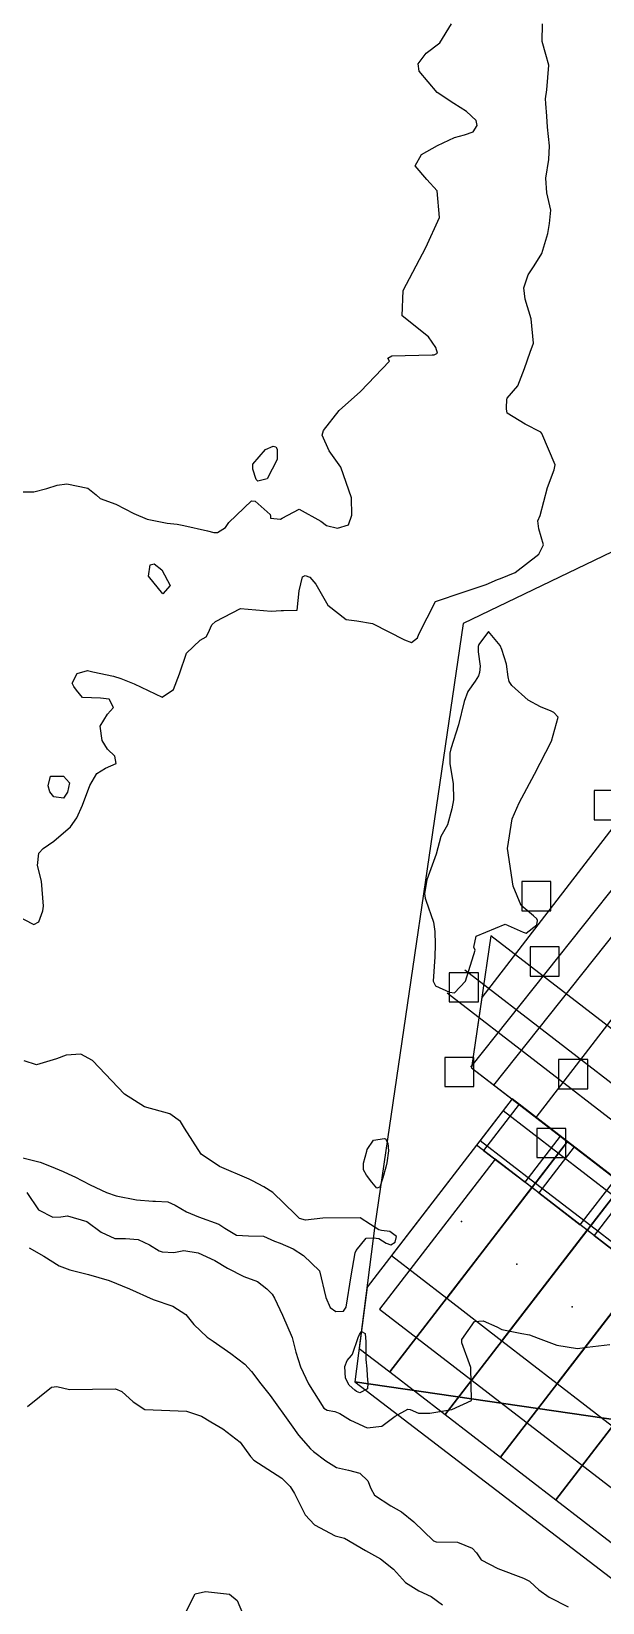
# Model space of a CAD drawing. Header units: feet. Extents: x 1313198 to 1317500, y 385000 to 389511.
# Drawn here: x 1315431 to 1315628, y 386260 to 386800 of the extents above; entities that cross this region are included whole.
import ezdxf

# ---------------------------------------------------------------- set-up
doc = ezdxf.new("R2010")
doc.units = ezdxf.units.FT
for name, color, linetype in [('A-BLDG-OTLN', 3, 'CONTINUOUS'), ('C-LOD', 30, 'CONTINUOUS'), ('C-MISC', 7, 'CONTINUOUS'), ('C-PROP', 6, 'CONTINUOUS'), ('C-PVMT', 8, 'CONTINUOUS'), ('C-TOPO-MAJR', 32, 'CONTINUOUS'), ('C-TOPO-SPOT', 7, 'CONTINUOUS'), ('C-UTIL', 4, 'CONTINUOUS'), ('L-PLNT-TREE', 90, 'CONTINUOUS'), ('V-PROP-LINE', 7, 'CONTINUOUS')]:
    doc.layers.add(name, color=color, linetype=linetype)

msp = doc.modelspace()

# ---------------------------------------------------------------- linework, layer by layer
at = {"layer": 'A-BLDG-OTLN'}
for points in [[(1315555.11, 386379.43), (1315574.12, 386364.79), (1315603.42, 386402.81), (1315584.41, 386417.45), (1315555.11, 386379.43)], [(1315574.12, 386364.79), (1315593.13, 386350.14), (1315622.43, 386388.16), (1315603.42, 386402.81), (1315574.12, 386364.79)], [(1315593.13, 386350.14), (1315612.14, 386335.49), (1315641.44, 386373.51), (1315622.43, 386388.16), (1315593.13, 386350.14)], [(1315612.14, 386335.49), (1315631.16, 386320.84), (1315660.46, 386358.86), (1315641.44, 386373.51), (1315612.14, 386335.49)]]:
    msp.add_lwpolyline(points, close=True, dxfattribs=at)
at = {"layer": 'C-LOD'}
msp.add_lwpolyline([(1316108.56, 386685.56), (1315982.1, 386790.73), (1315929.91, 386765.56), (1315633.88, 386622.8), (1315579.81, 386596.71), (1315549.46, 386389.77), (1315542.59, 386336.06), (1315542.59, 386336.06), (1315791.56, 386145.45), (1315871.03, 386084.61), (1315950.83, 386023.51), (1316030.28, 385962.69)], dxfattribs=at)
at = {"layer": 'C-MISC'}
for points in [[(1315633.88, 386622.8), (1315579.81, 386596.71), (1315549.46, 386389.77), (1315542.59, 386336.06), (1315673.9, 386316.93), (1315903.06, 386420.33), (1315898.02, 386426.95), (1315894.16, 386434.32), (1315891.56, 386442.23), (1315890.32, 386450.46), (1315890.46, 386458.79), (1315891.98, 386466.97), (1315633.88, 386622.8)], [(1315791.56, 386145.45), (1315980.91, 386373.12), (1315948.97, 386391.83), (1315916.58, 386409.73), (1315909.36, 386414.45), (1315903.06, 386420.33), (1315673.9, 386316.93), (1315542.59, 386336.06), (1315791.56, 386145.45)]]:
    msp.add_lwpolyline(points, close=True, dxfattribs=at)
at = {"layer": 'C-PROP'}
for points in [[(1315544.06, 386347.55), (1315554.59, 386339.44), (1315615.63, 386418.65), (1315596.62, 386433.3), (1315546.75, 386368.58), (1315544.06, 386347.55)], [(1315554.59, 386339.44), (1315573.6, 386324.79), (1315634.64, 386404), (1315619.77, 386415.46), (1315615.63, 386418.65), (1315554.59, 386339.44)], [(1315551.07, 386361.08), (1315690.49, 386253.66), (1315730.16, 386305.15), (1315590.75, 386412.57), (1315551.07, 386361.08)], [(1315573.6, 386324.79), (1315592.61, 386310.14), (1315653.65, 386389.35), (1315634.64, 386404), (1315573.6, 386324.79)], [(1315592.61, 386310.14), (1315611.63, 386295.49), (1315672.66, 386374.7), (1315653.65, 386389.35), (1315592.61, 386310.14)], [(1315611.63, 386295.49), (1315630.64, 386280.84), (1315691.67, 386360.06), (1315691.45, 386360.23), (1315672.66, 386374.7), (1315611.63, 386295.49)]]:
    msp.add_lwpolyline(points, close=True, dxfattribs=at)
at = {"layer": 'C-PVMT'}
for points in [[(1315582.69, 386444.04), (1315604.93, 386426.9), (1315769.72, 386640.77), (1315753.93, 386652.94), (1315713.63, 386633.5), (1315586.23, 386468.15), (1315582.69, 386444.04)], [(1315582.69, 386444.03), (1316206.68, 385963.24), (1316232.27, 385994.01), (1315589.34, 386489.4), (1315582.69, 386444.03)], [(1315585.63, 386419.04), (1315604.64, 386404.39), (1315615.63, 386418.65), (1315596.62, 386433.3), (1315585.63, 386419.04)], [(1315586.79, 386415.62), (1315601.05, 386404.64), (1315613.25, 386420.48), (1315598.99, 386431.47), (1315586.79, 386415.62)], [(1315593.56, 386429.33), (1315612.58, 386414.69), (1315615.63, 386418.65), (1315596.62, 386433.3), (1315593.56, 386429.33)], [(1315604.64, 386404.39), (1315623.65, 386389.74), (1315634.64, 386404), (1315619.77, 386415.46), (1315615.63, 386418.65), (1315604.64, 386404.39)], [(1315605.8, 386400.98), (1315620.05, 386389.99), (1315632.26, 386405.83), (1315618, 386416.82), (1315605.8, 386400.98)], [(1315612.58, 386414.69), (1315631.59, 386400.04), (1315634.64, 386404), (1315627.12, 386409.8), (1315615.63, 386418.65), (1315612.58, 386414.69)], [(1315623.65, 386389.74), (1315642.66, 386375.09), (1315653.65, 386389.35), (1315634.64, 386404), (1315623.65, 386389.74)], [(1315624.81, 386386.33), (1315639.07, 386375.34), (1315651.27, 386391.18), (1315637.01, 386402.17), (1315624.81, 386386.33)]]:
    msp.add_lwpolyline(points, close=True, dxfattribs=at)
at = {"layer": 'C-TOPO-MAJR'}
for points in [[(1315425.33, 386496.88), (1315432.14, 386493.24), (1315433.91, 386494.16), (1315435.23, 386497.98), (1315435.46, 386499.59), (1315434.79, 386508.21), (1315433.46, 386513.52), (1315433.95, 386517.83), (1315435.37, 386519.44), (1315439.09, 386521.93), (1315444.81, 386526.87), (1315446.93, 386529.98), (1315448.93, 386534.3), (1315451.38, 386541.1), (1315453.88, 386545.14), (1315456.81, 386547.07), (1315460.54, 386548.62), (1315460.04, 386551.16), (1315457.46, 386553.55), (1315455.64, 386556.51), (1315454.99, 386561.49), (1315457.53, 386565.54), (1315459.59, 386567.87), (1315458.1, 386570.73), (1315455.11, 386571.04), (1315448.86, 386571.29), (1315446.89, 386573.85), (1315445.88, 386575.06), (1315445.32, 386576.29), (1315447.04, 386579.6), (1315450.68, 386580.6), (1315452.47, 386580.2), (1315459.57, 386578.63), (1315462.13, 386577.91), (1315466.72, 386576.02), (1315476.35, 386571.45), (1315480.25, 386574.1), (1315482.26, 386579.42), (1315484.68, 386586.52), (1315489.38, 386590.98), (1315491.44, 386592.14), (1315492.1, 386593.41), (1315493.42, 386596.3), (1315494.67, 386597.43), (1315503.23, 386601.87), (1315513.77, 386601.04), (1315517.23, 386601.28), (1315517.99, 386601.28), (1315522.7, 386601.34), (1315523.42, 386607.95), (1315524.57, 386612.83), (1315525.41, 386613.31), (1315527.05, 386612.75), (1315529.16, 386610.31), (1315533.3, 386603.09), (1315539.61, 386598.12), (1315543.2, 386597.7), (1315548.66, 386596.71), (1315559.62, 386591.2), (1315562, 386590.18), (1315564.09, 386591.85), (1315564.49, 386593.14), (1315570.33, 386604.36), (1315579.81, 386607.5), (1315587.64, 386610.16), (1315591.56, 386611.92), (1315592.6, 386612.25), (1315597.65, 386614.3), (1315605.83, 386620.57), (1315607.4, 386623.86), (1315605.83, 386629.34), (1315605.5, 386632.04), (1315606.29, 386633.95), (1315608.78, 386643.55), (1315611.05, 386649.54), (1315611.38, 386651.32), (1315606.84, 386662.1), (1315606.45, 386662.49), (1315601.05, 386665.24), (1315594.87, 386669.11), (1315594.71, 386670.62), (1315594.72, 386670.75), (1315594.79, 386673.88), (1315594.9, 386674.21), (1315598.63, 386678.42), (1315600.92, 386684.4), (1315602.86, 386690.05), (1315604.02, 386693.14), (1315603.21, 386701.5), (1315601.11, 386708.28), (1315600.69, 386712.22), (1315602.18, 386716.68), (1315604.25, 386719.68), (1315606.83, 386724), (1315608.85, 386730.89), (1315609.49, 386734.28), (1315609.91, 386738.86), (1315608.61, 386744.79), (1315608.22, 386749.89), (1315609.2, 386756.24), (1315609.49, 386760.93), (1315608.81, 386767.45), (1315608.54, 386771.16), (1315608.19, 386775.52), (1315608.09, 386777.17), (1315608.51, 386780.19), (1315609.23, 386788.71), (1315608.26, 386792.43), (1315606.94, 386796.8), (1315607.05, 386802.95)], [(1315428.46, 386642.03), (1315432.15, 386642.01), (1315436.61, 386643.19), (1315440.22, 386644.36), (1315443.57, 386644.78), (1315450.79, 386643.24), (1315453.63, 386640.96), (1315455.03, 386639.75), (1315460.36, 386637.82), (1315466.58, 386634.54), (1315471.18, 386632.59), (1315478, 386631.31), (1315481.42, 386630.9), (1315483.15, 386630.58), (1315483.7, 386630.46), (1315491.84, 386628.63), (1315494.12, 386628.02), (1315495.29, 386628.01), (1315498.04, 386629.8), (1315499.19, 386631.47), (1315507.04, 386638.95), (1315508.26, 386638.79), (1315513.41, 386634.28), (1315513.54, 386633.71), (1315513.58, 386632.97), (1315517.04, 386632.6), (1315517.59, 386632.95), (1315523.37, 386636.12), (1315530.8, 386631.93), (1315532.75, 386630.5), (1315536.55, 386629.56), (1315540.31, 386630.66), (1315541.48, 386634.01), (1315541.43, 386640.02), (1315537.68, 386650.47), (1315533.67, 386656.16), (1315531.26, 386661.51), (1315531.73, 386663.16), (1315537.16, 386669.99), (1315544.45, 386676.51), (1315554.5, 386686.94), (1315553.87, 386687.95), (1315555.27, 386688.83), (1315569.18, 386689.16), (1315569.79, 386689.12), (1315570.92, 386689.66), (1315570.41, 386691.7), (1315567.91, 386695.37), (1315558.85, 386702.54), (1315559.12, 386711.25), (1315566.91, 386725.99), (1315571.7, 386736.39), (1315570.87, 386745.51), (1315567.3, 386749.43), (1315563.26, 386754.06), (1315565.41, 386758.01), (1315570.91, 386761.08), (1315576.82, 386763.88), (1315580.3, 386764.73), (1315583.19, 386765.81), (1315584.65, 386768.02), (1315584.26, 386769.72), (1315580.99, 386772.74), (1315576.59, 386775.49), (1315570.83, 386779.36), (1315564.64, 386786.61), (1315564.29, 386789.14), (1315567.03, 386792.88), (1315571.75, 386796.4), (1315575.83, 386802.94)], [(1315515.4, 386657.48), (1315515.84, 386656.69), (1315515.84, 386653.19), (1315512.39, 386646.45), (1315509.19, 386645.75), (1315508.6, 386646.31), (1315507.53, 386649.81), (1315507.44, 386651.49), (1315511.8, 386656.57), (1315514.44, 386657.75), (1315515.4, 386657.48)], [(1315476.55, 386606.93), (1315471.57, 386613.08), (1315472.2, 386616.99), (1315473.54, 386617.23), (1315476.16, 386615.25), (1315479.08, 386609.88), (1315476.55, 386606.93)], [(1315610.94, 386566.17), (1315609.99, 386566.64), (1315606.32, 386568.07), (1315602.11, 386570.43), (1315596.56, 386575.42), (1315595.61, 386576.88), (1315595.25, 386578.44), (1315594.67, 386582.73), (1315593.12, 386587.77), (1315592.47, 386589.24), (1315588.52, 386593.98), (1315585.22, 386589.53), (1315584.99, 386588.8), (1315584.93, 386587.01), (1315585.58, 386582.13), (1315585.43, 386579.91), (1315585.05, 386578.78), (1315583.9, 386576.98), (1315581.42, 386573.42), (1315580.08, 386569.95), (1315578.2, 386561.93), (1315575.55, 386553.66), (1315575.22, 386552.14), (1315575.24, 386548.48), (1315576.32, 386541.81), (1315576.48, 386536.14), (1315575.85, 386533), (1315574.39, 386527.49), (1315573.08, 386525.17), (1315572.1, 386523.54), (1315570.54, 386517.5), (1315567.34, 386508.58), (1315566.54, 386503.97), (1315566.72, 386502.38), (1315567, 386501.63), (1315569.56, 386494.09), (1315570.02, 386490.83), (1315570.18, 386486.42), (1315570.04, 386482.16), (1315569.42, 386473.79), (1315570.32, 386472.15), (1315575.14, 386469.98), (1315576.81, 386469.81), (1315580.58, 386473.85), (1315583.86, 386484.4), (1315583.44, 386485.53), (1315584.22, 386489.3), (1315594.2, 386493.36), (1315600.47, 386490.59), (1315601.4, 386490.26), (1315605.14, 386493.11), (1315605.31, 386494.65), (1315605.06, 386495.18), (1315603.97, 386496.27), (1315599.77, 386499.84), (1315596.95, 386506.45), (1315595, 386519.37), (1315596.61, 386529.63), (1315599.09, 386535.14), (1315604.37, 386544.94), (1315610.13, 386556.36), (1315612.5, 386564.57), (1315610.94, 386566.17)], [(1315443.81, 386538.82), (1315442.37, 386536.75), (1315439, 386537.13), (1315437.65, 386538.88), (1315437.14, 386540.95), (1315437.95, 386544.32), (1315442.38, 386544.22), (1315444.44, 386541.97), (1315443.81, 386538.82)], [(1315427.92, 386413.23), (1315434.36, 386411.57), (1315438.16, 386410.09), (1315442.23, 386408.35), (1315445.47, 386406.89), (1315446.26, 386406.49), (1315451.59, 386403.74), (1315457.22, 386401.09), (1315460.45, 386399.95), (1315467.47, 386398.6), (1315473.04, 386398.17), (1315473.98, 386398.2), (1315478.2, 386397.98), (1315480.77, 386396.83), (1315484.62, 386394.53), (1315488.77, 386392.74), (1315495.75, 386390.21), (1315497.83, 386388.93), (1315501.87, 386386.52), (1315505.94, 386386.29), (1315511.18, 386386.16), (1315514.92, 386384.46), (1315516.83, 386383.68), (1315521.32, 386381.82), (1315524.84, 386379.52), (1315530.34, 386374.18), (1315532.52, 386365.05), (1315534.04, 386361.55), (1315536.05, 386360.19), (1315538.7, 386360.32), (1315539.54, 386361.75), (1315541.3, 386372.52), (1315542.69, 386380.35), (1315542.98, 386381.15), (1315546.4, 386385.4), (1315549.23, 386385.5), (1315549.87, 386385.45), (1315550.76, 386385.33), (1315553.35, 386383.75), (1315554.96, 386383.13), (1315556.37, 386384.03), (1315556.87, 386386.03), (1315554.54, 386387.77), (1315551.68, 386388.11), (1315550.81, 386388.31), (1315547.96, 386390.09), (1315544.36, 386392.45), (1315531.51, 386392.33), (1315525.56, 386391.67), (1315523.52, 386392.21), (1315522.17, 386393.61), (1315514.35, 386401.09), (1315511.22, 386403.11), (1315507.37, 386405.19), (1315506.23, 386405.77), (1315495.98, 386410.08), (1315489.74, 386414.29), (1315483.93, 386423.23), (1315482.6, 386425.58), (1315478.9, 386428.19), (1315470.23, 386430.64), (1315463.38, 386434.95), (1315452.35, 386446.5), (1315448.35, 386448.74), (1315443.33, 386448.32), (1315440.02, 386447.1), (1315433.15, 386445), (1315428.82, 386446.39)], [(1315551.16, 386402.93), (1315550.15, 386402.65), (1315548.34, 386404.69), (1315546.54, 386407.11), (1315545.55, 386408.9), (1315545.47, 386411.25), (1315546.63, 386415.34), (1315546.77, 386415.91), (1315548.96, 386419.1), (1315552.74, 386419.74), (1315553.13, 386419.58), (1315553.93, 386418.12), (1315554.12, 386415.41), (1315553.55, 386411.39), (1315553.21, 386409.82), (1315552.19, 386406.2), (1315551.16, 386402.93)], [(1315429.73, 386401.17), (1315433.77, 386395.19), (1315438.74, 386392.7), (1315441.46, 386392.75), (1315443.7, 386393.12), (1315450.44, 386391.19), (1315455.38, 386387.55), (1315460.07, 386385.28), (1315462.96, 386385.28), (1315463.64, 386385.37), (1315468.1, 386384.99), (1315471.9, 386383.2), (1315475.25, 386381.12), (1315476.26, 386380.76), (1315480.27, 386380.49), (1315483.74, 386381.2), (1315488.64, 386380.41), (1315494.43, 386377.79), (1315498.73, 386375.15), (1315504.34, 386372.3), (1315509.04, 386370.56), (1315512.33, 386368.07), (1315514.07, 386366.23), (1315514.95, 386364.78), (1315517.7, 386358.92), (1315521, 386351.26), (1315522.21, 386346.27), (1315523.81, 386341.21), (1315526.62, 386335.34), (1315531.93, 386326.94), (1315532.99, 386326.28), (1315535.62, 386325.81), (1315537.33, 386325.15), (1315541.01, 386322.92), (1315546.82, 386320.2), (1315551.84, 386320.85), (1315556.44, 386324.27), (1315560.71, 386326.66), (1315561.56, 386326.51), (1315564.39, 386325.24), (1315568.29, 386325.33), (1315575.93, 386326.5), (1315582.63, 386329.59), (1315582.37, 386340.95), (1315579.3, 386349.46), (1315579.36, 386350.61), (1315583.72, 386356.75), (1315586.68, 386357.02), (1315591.32, 386354.92), (1315593.11, 386354.07), (1315599.98, 386352.7), (1315602.63, 386352.17), (1315605.62, 386351.03), (1315611.95, 386348.7), (1315619.12, 386347.55), (1315622.44, 386348), (1315630.23, 386348.87)], [(1315430.55, 386382.14), (1315435.65, 386379.25), (1315440.85, 386375.97), (1315444.52, 386374.56), (1315450.92, 386372.93), (1315458.12, 386370.89), (1315465.1, 386368.05), (1315473.17, 386364.38), (1315479.93, 386362.02), (1315484.39, 386359.17), (1315487.18, 386355.81), (1315491.72, 386351.43), (1315493.86, 386349.98), (1315499.96, 386345.82), (1315504.72, 386342.09), (1315507.01, 386339.57), (1315510.26, 386335.31), (1315513.47, 386331.32), (1315520.66, 386321.3), (1315523.18, 386317.74), (1315527.25, 386313.01), (1315528.37, 386312.09), (1315532.59, 386308.94), (1315536.2, 386306.63), (1315540.42, 386305.71), (1315544.26, 386304.6), (1315546.97, 386301.96), (1315548.04, 386299.36), (1315549.29, 386297.08), (1315554.89, 386293.39), (1315558.61, 386291.38), (1315562.77, 386287.95), (1315569.61, 386281.37), (1315570.56, 386281.09), (1315577.86, 386280.98), (1315582.89, 386278.83), (1315584.33, 386277.27), (1315585.92, 386274.89), (1315591.71, 386271.87), (1315600.52, 386268.56), (1315602.55, 386267.46), (1315604.41, 386265.85), (1315605.75, 386264.52), (1315609.36, 386262.07), (1315615.88, 386258.72)], [(1315544.89, 386353.31), (1315546.08, 386352.65), (1315546.34, 386349.81), (1315546.3, 386343.68), (1315546.7, 386340.56), (1315546.76, 386338.1), (1315546.99, 386335.64), (1315546.87, 386333.66), (1315544.22, 386332.29), (1315543.07, 386332.67), (1315542.49, 386333.23), (1315540.55, 386334.9), (1315539.3, 386337.26), (1315539.09, 386341.36), (1315539.88, 386343.35), (1315541.43, 386345.07), (1315541.71, 386345.51), (1315543.71, 386351.26), (1315544.13, 386352.34), (1315544.89, 386353.31)], [(1315430.05, 386327.6), (1315438.24, 386334.25), (1315440.12, 386334.43), (1315444.41, 386333.4), (1315460.25, 386333.68), (1315462.4, 386332.78), (1315466.35, 386329.21), (1315470.35, 386326.5), (1315484.67, 386325.99), (1315489.87, 386324.24), (1315493.01, 386322.31), (1315497.19, 386319.91), (1315503.13, 386315.35), (1315506.68, 386310.36), (1315507.86, 386309.17), (1315517.43, 386302.93), (1315520.33, 386300.08), (1315521.83, 386297.71), (1315525.44, 386290.37), (1315528.66, 386286.88), (1315535.83, 386283.07), (1315537.17, 386282.8), (1315538.95, 386282.34), (1315546.25, 386278.05), (1315551.4, 386275.14), (1315555.88, 386271.6), (1315560, 386267.05), (1315564.52, 386264.15), (1315568.78, 386262.24), (1315572.69, 386259.35)], [(1315484.16, 386256.38), (1315487.63, 386263.15), (1315491.2, 386263.92), (1315499.45, 386263.09), (1315502.12, 386260.88), (1315504.23, 386255.73)]]:
    msp.add_lwpolyline(points, dxfattribs=at)
at = {"layer": 'C-TOPO-SPOT'}
for p in [(1315579.27, 386391.12, 45), (1315598.28, 386376.47, 47), (1315617.29, 386361.82, 47)]:
    msp.add_point(p, dxfattribs=at)
at = {"layer": 'C-UTIL'}
for points in [[(1315582.45, 386444.23), (1315750.8, 386655.83)], [(1315590.28, 386438), (1315758.62, 386649.6)], [(1315580.35, 386477.74), (1316222.95, 385981.93)], [(1315574.24, 386469.82), (1316216.84, 385974.01)]]:
    msp.add_lwpolyline(points, dxfattribs=at)
at = {"layer": 'L-PLNT-TREE'}
for points in [[(1315624.84, 386529.31), (1315634.84, 386529.31), (1315634.84, 386539.31), (1315624.84, 386539.31), (1315624.84, 386529.31)], [(1315599.94, 386498.01), (1315609.94, 386498.01), (1315609.94, 386508.01), (1315599.94, 386508.01), (1315599.94, 386498.01)], [(1315602.79, 386475.56), (1315612.79, 386475.56), (1315612.79, 386485.56), (1315602.79, 386485.56), (1315602.79, 386475.56)], [(1315575.03, 386466.71), (1315585.03, 386466.71), (1315585.03, 386476.71), (1315575.03, 386476.71), (1315575.03, 386466.71)], [(1315573.47, 386437.56), (1315583.47, 386437.56), (1315583.47, 386447.56), (1315573.47, 386447.56), (1315573.47, 386437.56)], [(1315612.6, 386436.82), (1315622.6, 386436.82), (1315622.6, 386446.82), (1315612.6, 386446.82), (1315612.6, 386436.82)], [(1315605.14, 386413.12), (1315615.14, 386413.12), (1315615.14, 386423.12), (1315605.14, 386423.12), (1315605.14, 386413.12)]]:
    msp.add_lwpolyline(points, close=True, dxfattribs=at)
at = {"layer": 'V-PROP-LINE'}
msp.add_lwpolyline([(1316108.56, 386685.56), (1315982.1, 386790.73), (1315929.91, 386765.56), (1315633.88, 386622.8), (1315579.81, 386596.71), (1315549.46, 386389.77), (1315542.59, 386336.06), (1315542.59, 386336.06), (1315791.56, 386145.45), (1315871.03, 386084.61), (1315950.83, 386023.51), (1316030.28, 385962.69)], dxfattribs=at)

doc.saveas('drawing.dxf')
